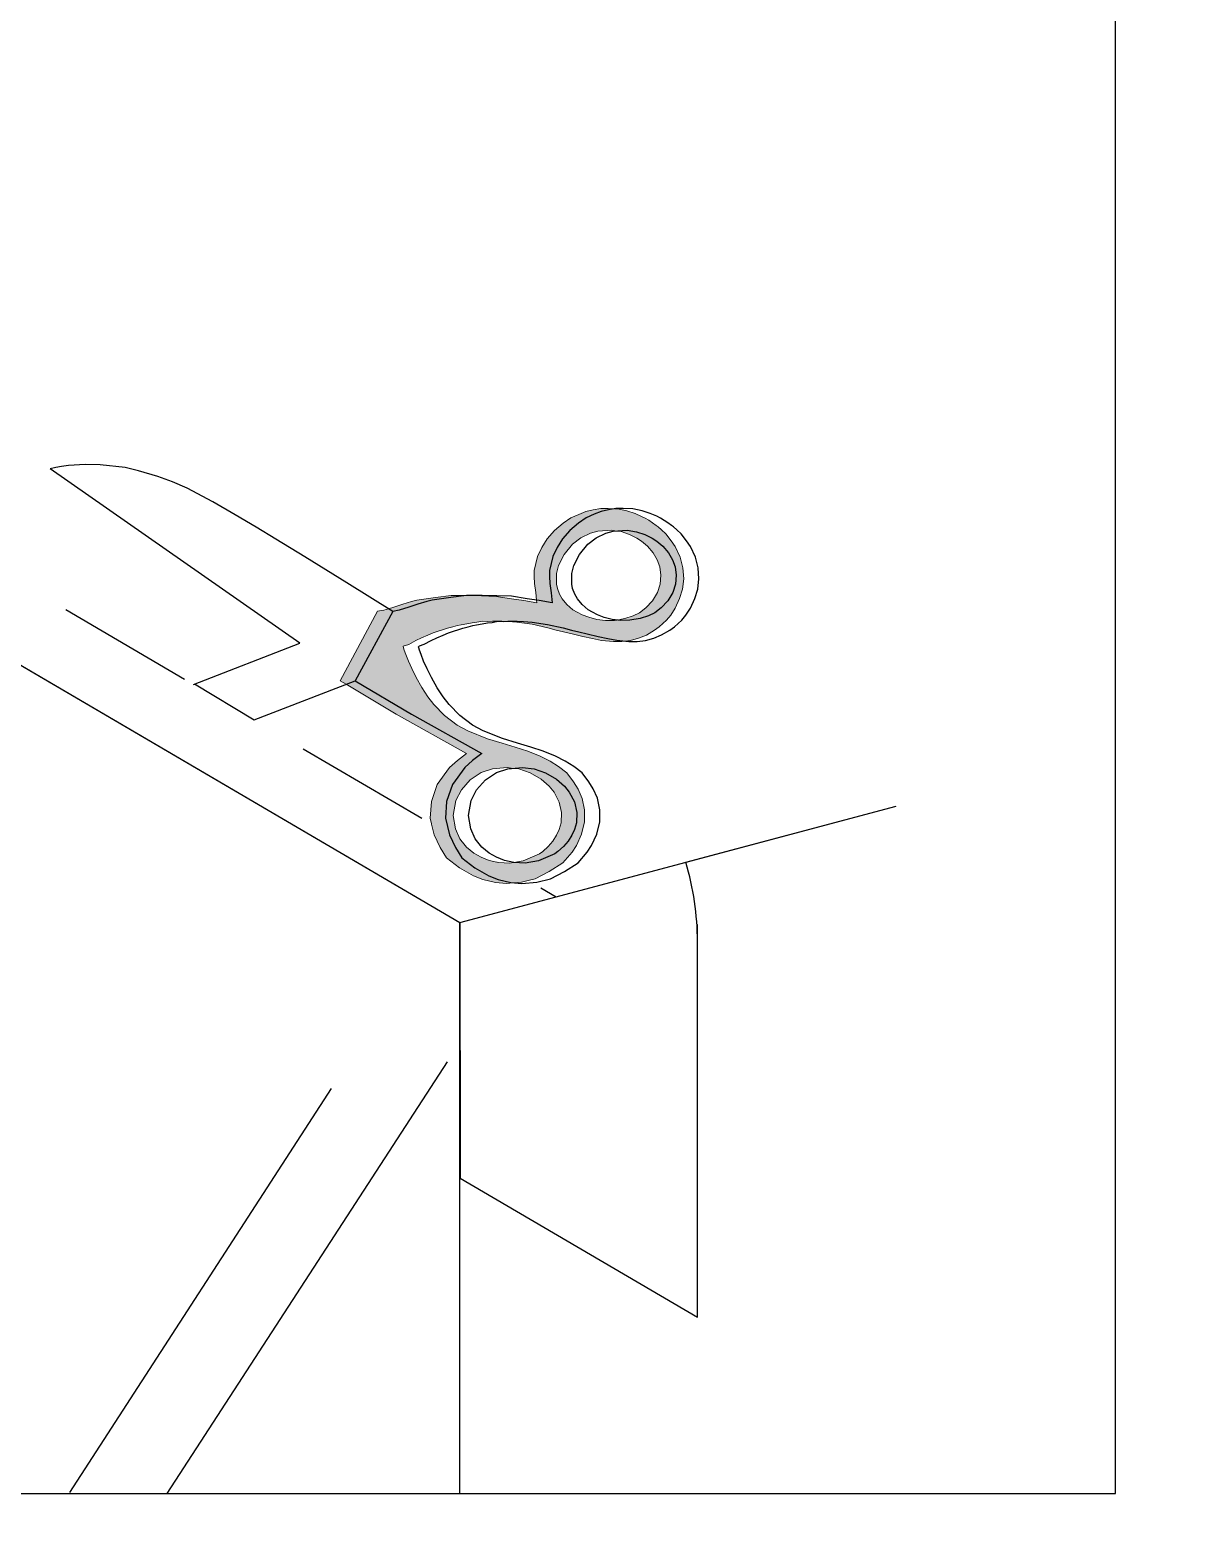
# Model space of a CAD drawing. Extents: x -1337 to 5791, y -3809 to 1769.
# Drawn here: x 3526.4 to 3602.8, y -2659.3 to -2561.6 of the extents above; entities that cross this region are included whole.
import ezdxf

# ---------------------------------------------------------------- set-up
doc = ezdxf.new("R2010")
doc.units = 0
doc.header["$MEASUREMENT"] = 0
doc.linetypes.add('AI-Linetype-68', pattern=[18, 9, -9])
doc.layers.add('G-ANNO-TTLB', color=7, linetype='Continuous', lineweight=0)
doc.layers.add('TYVEK', color=7, linetype='Continuous', lineweight=0)

msp = doc.modelspace()

# ---------------------------------------------------------------- hatches: boundary and pattern name
at = {"layer": 'G-ANNO-TTLB', "true_color": 0xff00ff, "transparency": 33554687}
h = msp.add_hatch(color=6, dxfattribs=at)
edge = h.paths.add_edge_path()
edge.add_spline(control_points=[(5472, -3692.604), (5472, -3692.604), (2542.482, -3692.604), (2542.482, -3692.604), (2542.482, -3692.604), (2542.482, -1235.604), (2542.482, -1235.604), (2542.482, -1235.604), (5472, -1235.604), (5472, -1235.604), (5472, -1235.604), (5472, -3692.604), (5472, -3692.604)], knot_values=[0, 0, 0, 0, 1, 1, 1, 2, 2, 2, 3, 3, 3, 4, 4, 4, 4], degree=3, periodic=0)
edge = h.paths.add_edge_path()
edge.add_spline(control_points=[(2551.482, -1244.604), (2551.482, -1244.604), (2551.482, -3683.604), (2551.482, -3683.604), (2551.482, -3683.604), (5463, -3683.604), (5463, -3683.604), (5463, -3683.604), (5463, -1244.604), (5463, -1244.604), (5463, -1244.604), (2551.482, -1244.604), (2551.482, -1244.604)], knot_values=[0, 0, 0, 0, 1, 1, 1, 2, 2, 2, 3, 3, 3, 4, 4, 4, 4], degree=3, periodic=0)
edge.add_line((2551.482, -1244.604), (2551.482, -1244.604))
at = {"layer": 'TYVEK', "true_color": 0x808080, "transparency": 33554687}
h = msp.add_hatch(color=8, dxfattribs=at)
edge = h.paths.add_edge_path()
edge.add_spline(control_points=[(3564.719, -2594.412), (3564.719, -2594.412), (3564.739, -2594.412), (3564.739, -2594.412), (3564.739, -2594.412), (3565.049, -2594.452), (3565.049, -2594.452), (3565.049, -2594.452), (3565.599, -2594.642), (3565.599, -2594.642), (3565.599, -2594.642), (3566.079, -2594.882), (3566.079, -2594.882), (3566.079, -2594.882), (3566.379, -2595.072), (3566.379, -2595.072), (3566.379, -2595.072), (3566.779, -2595.402), (3566.779, -2595.402), (3566.779, -2595.402), (3567.139, -2595.832), (3567.139, -2595.832), (3567.139, -2595.832), (3567.409, -2596.292), (3567.409, -2596.292), (3567.409, -2596.292), (3567.569, -2596.742), (3567.569, -2596.742), (3567.569, -2596.742), (3567.649, -2597.302), (3567.649, -2597.302), (3567.649, -2597.302), (3567.599, -2597.892), (3567.599, -2597.892), (3567.599, -2597.892), (3567.419, -2598.432), (3567.419, -2598.432), (3567.419, -2598.432), (3567.099, -2598.972), (3567.099, -2598.972), (3567.099, -2598.972), (3566.669, -2599.442), (3566.669, -2599.442), (3566.669, -2599.442), (3566.249, -2599.752), (3566.249, -2599.752), (3566.249, -2599.752), (3565.839, -2599.962), (3565.839, -2599.962), (3565.839, -2599.962), (3565.299, -2600.132), (3565.299, -2600.132), (3565.299, -2600.132), (3564.759, -2600.232), (3564.759, -2600.232), (3564.759, -2600.232), (3564.749, -2600.232), (3564.749, -2600.232), (3564.749, -2600.232), (3564.609, -2600.252), (3564.609, -2600.252), (3564.609, -2600.252), (3564.019, -2600.262), (3564.019, -2600.262), (3564.019, -2600.262), (3563.449, -2600.192), (3563.449, -2600.192), (3563.449, -2600.192), (3562.929, -2600.052), (3562.929, -2600.052), (3562.929, -2600.052), (3562.489, -2599.882), (3562.489, -2599.882), (3562.489, -2599.882), (3562.169, -2599.722), (3562.169, -2599.722), (3562.169, -2599.722), (3561.899, -2599.562), (3561.899, -2599.562), (3561.899, -2599.562), (3561.499, -2599.222), (3561.499, -2599.222), (3561.499, -2599.222), (3561.189, -2598.842), (3561.189, -2598.842), (3561.189, -2598.842), (3561.009, -2598.532), (3561.009, -2598.532), (3561.009, -2598.532), (3560.879, -2598.172), (3560.879, -2598.172), (3560.879, -2598.172), (3560.819, -2597.882), (3560.819, -2597.882), (3560.819, -2597.882), (3560.829, -2597.182), (3560.829, -2597.182), (3560.829, -2597.182), (3560.959, -2596.662), (3560.959, -2596.662), (3560.959, -2596.662), (3561.319, -2595.952), (3561.319, -2595.952), (3561.319, -2595.952), (3561.869, -2595.272), (3561.869, -2595.272), (3561.869, -2595.272), (3562.409, -2594.852), (3562.409, -2594.852), (3562.409, -2594.852), (3563.039, -2594.552), (3563.039, -2594.552), (3563.039, -2594.552), (3563.519, -2594.422), (3563.519, -2594.422), (3563.519, -2594.422), (3564.429, -2594.362), (3564.429, -2594.362), (3564.429, -2594.362), (3564.719, -2594.412), (3564.719, -2594.412)], knot_values=[0, 0, 0, 0, 1, 1, 1, 2, 2, 2, 3, 3, 3, 4, 4, 4, 5, 5, 5, 6, 6, 6, 7, 7, 7, 8, 8, 8, 9, 9, 9, 10, 10, 10, 11, 11, 11, 12, 12, 12, 13, 13, 13, 14, 14, 14, 15, 15, 15, 16, 16, 16, 17, 17, 17, 18, 18, 18, 19, 19, 19, 20, 20, 20, 21, 21, 21, 22, 22, 22, 23, 23, 23, 24, 24, 24, 25, 25, 25, 26, 26, 26, 27, 27, 27, 28, 28, 28, 29, 29, 29, 30, 30, 30, 31, 31, 31, 32, 32, 32, 33, 33, 33, 34, 34, 34, 35, 35, 35, 36, 36, 36, 37, 37, 37, 38, 38, 38, 39, 39, 39, 40, 40, 40, 40], degree=3, periodic=0)
edge = h.paths.add_edge_path()
edge.add_spline(control_points=[(3556.639, -2609.962), (3556.639, -2609.962), (3557.599, -2609.872), (3557.599, -2609.872), (3557.599, -2609.872), (3557.989, -2609.932), (3557.989, -2609.932), (3557.989, -2609.932), (3558.009, -2609.932), (3558.009, -2609.932), (3558.009, -2609.932), (3558.349, -2609.972), (3558.349, -2609.972), (3558.349, -2609.972), (3559.099, -2610.222), (3559.099, -2610.222), (3559.099, -2610.222), (3559.819, -2610.632), (3559.819, -2610.632), (3559.819, -2610.632), (3560.349, -2611.092), (3560.349, -2611.092), (3560.349, -2611.092), (3560.659, -2611.492), (3560.659, -2611.492), (3560.659, -2611.492), (3560.989, -2612.132), (3560.989, -2612.132), (3560.989, -2612.132), (3561.149, -2612.822), (3561.149, -2612.822), (3561.149, -2612.822), (3561.119, -2613.502), (3561.119, -2613.502), (3561.119, -2613.502), (3560.999, -2613.932), (3560.999, -2613.932), (3560.999, -2613.932), (3560.829, -2614.292), (3560.829, -2614.292), (3560.829, -2614.292), (3560.579, -2614.692), (3560.579, -2614.692), (3560.579, -2614.692), (3560.279, -2615.052), (3560.279, -2615.052), (3560.279, -2615.052), (3559.919, -2615.372), (3559.919, -2615.372), (3559.919, -2615.372), (3559.709, -2615.522), (3559.709, -2615.522), (3559.709, -2615.522), (3558.639, -2615.982), (3558.639, -2615.982), (3558.639, -2615.982), (3558.029, -2616.092), (3558.029, -2616.092), (3558.029, -2616.092), (3558.019, -2616.092), (3558.019, -2616.092), (3558.019, -2616.092), (3557.769, -2616.132), (3557.769, -2616.132), (3557.769, -2616.132), (3557.029, -2616.092), (3557.029, -2616.092), (3557.029, -2616.092), (3556.939, -2616.072), (3556.939, -2616.072), (3556.939, -2616.072), (3556.929, -2616.072), (3556.929, -2616.072), (3556.929, -2616.072), (3556.429, -2615.952), (3556.429, -2615.952), (3556.429, -2615.952), (3555.899, -2615.742), (3555.899, -2615.742), (3555.899, -2615.742), (3555.409, -2615.472), (3555.409, -2615.472), (3555.409, -2615.472), (3554.939, -2615.082), (3554.939, -2615.082), (3554.939, -2615.082), (3554.669, -2614.752), (3554.669, -2614.752), (3554.669, -2614.752), (3554.659, -2614.742), (3554.659, -2614.742), (3554.659, -2614.742), (3554.509, -2614.542), (3554.509, -2614.542), (3554.509, -2614.542), (3554.209, -2613.892), (3554.209, -2613.892), (3554.209, -2613.892), (3554.069, -2613.012), (3554.069, -2613.012), (3554.069, -2613.012), (3554.239, -2612.032), (3554.239, -2612.032), (3554.239, -2612.032), (3554.599, -2611.342), (3554.599, -2611.342), (3554.599, -2611.342), (3555.179, -2610.672), (3555.179, -2610.672), (3555.179, -2610.672), (3555.889, -2610.212), (3555.889, -2610.212), (3555.889, -2610.212), (3556.639, -2609.962), (3556.639, -2609.962)], knot_values=[0, 0, 0, 0, 1, 1, 1, 2, 2, 2, 3, 3, 3, 4, 4, 4, 5, 5, 5, 6, 6, 6, 7, 7, 7, 8, 8, 8, 9, 9, 9, 10, 10, 10, 11, 11, 11, 12, 12, 12, 13, 13, 13, 14, 14, 14, 15, 15, 15, 16, 16, 16, 17, 17, 17, 18, 18, 18, 19, 19, 19, 20, 20, 20, 21, 21, 21, 22, 22, 22, 23, 23, 23, 24, 24, 24, 25, 25, 25, 26, 26, 26, 27, 27, 27, 28, 28, 28, 29, 29, 29, 30, 30, 30, 31, 31, 31, 32, 32, 32, 33, 33, 33, 34, 34, 34, 35, 35, 35, 36, 36, 36, 37, 37, 37, 38, 38, 38, 38], degree=3, periodic=0)
edge = h.paths.add_edge_path()
edge.add_spline(control_points=[(3569.089, -2596.822), (3569.089, -2596.822), (3568.909, -2596.112), (3568.909, -2596.112), (3568.909, -2596.112), (3568.589, -2595.432), (3568.589, -2595.432), (3568.589, -2595.432), (3568.329, -2595.052), (3568.329, -2595.052), (3568.329, -2595.052), (3567.969, -2594.592), (3567.969, -2594.592), (3567.969, -2594.592), (3567.689, -2594.342), (3567.689, -2594.342), (3567.689, -2594.342), (3567.459, -2594.132), (3567.459, -2594.132), (3567.459, -2594.132), (3567.339, -2594.052), (3567.339, -2594.052), (3567.339, -2594.052), (3567.089, -2593.872), (3567.089, -2593.872), (3567.089, -2593.872), (3566.849, -2593.712), (3566.849, -2593.712), (3566.849, -2593.712), (3566.619, -2593.572), (3566.619, -2593.572), (3566.619, -2593.572), (3566.369, -2593.452), (3566.369, -2593.452), (3566.369, -2593.452), (3565.959, -2593.272), (3565.959, -2593.272), (3565.959, -2593.272), (3565.419, -2593.092), (3565.419, -2593.092), (3565.419, -2593.092), (3564.809, -2592.962), (3564.809, -2592.962), (3564.809, -2592.962), (3564.609, -2592.952), (3564.609, -2592.952), (3564.609, -2592.952), (3564.189, -2592.932), (3564.189, -2592.932), (3564.189, -2592.932), (3563.709, -2592.932), (3563.709, -2592.932), (3563.709, -2592.932), (3563.229, -2593.032), (3563.229, -2593.032), (3563.229, -2593.032), (3562.739, -2593.132), (3562.739, -2593.132), (3562.739, -2593.132), (3562.279, -2593.322), (3562.279, -2593.322), (3562.279, -2593.322), (3561.749, -2593.552), (3561.749, -2593.552), (3561.749, -2593.552), (3561.249, -2593.892), (3561.249, -2593.892), (3561.249, -2593.892), (3560.689, -2594.382), (3560.689, -2594.382), (3560.689, -2594.382), (3560.219, -2594.922), (3560.219, -2594.922), (3560.219, -2594.922), (3559.859, -2595.482), (3559.859, -2595.482), (3559.859, -2595.482), (3559.579, -2596.082), (3559.579, -2596.082), (3559.579, -2596.082), (3559.369, -2596.982), (3559.369, -2596.982), (3559.369, -2596.982), (3559.359, -2597.382), (3559.359, -2597.382), (3559.359, -2597.382), (3559.379, -2597.852), (3559.379, -2597.852), (3559.379, -2597.852), (3559.469, -2598.442), (3559.469, -2598.442), (3559.469, -2598.442), (3559.519, -2598.932), (3559.519, -2598.932), (3559.519, -2598.932), (3559.539, -2599.102), (3559.539, -2599.102), (3559.539, -2599.102), (3558.689, -2598.962), (3558.689, -2598.962), (3558.689, -2598.962), (3557.889, -2598.842), (3557.889, -2598.842), (3557.889, -2598.842), (3556.879, -2598.682), (3556.879, -2598.682), (3556.879, -2598.682), (3555.919, -2598.642), (3555.919, -2598.642), (3555.919, -2598.642), (3554.959, -2598.632), (3554.959, -2598.632), (3554.959, -2598.632), (3554.859, -2598.632), (3554.859, -2598.632), (3554.859, -2598.632), (3553.929, -2598.622), (3553.929, -2598.622), (3553.929, -2598.622), (3552.909, -2598.762), (3552.909, -2598.762), (3552.909, -2598.762), (3552.289, -2598.852), (3552.289, -2598.852), (3552.289, -2598.852), (3551.699, -2598.932), (3551.699, -2598.932), (3551.699, -2598.932), (3551.339, -2599.012), (3551.339, -2599.012), (3551.339, -2599.012), (3550.769, -2599.192), (3550.769, -2599.192), (3550.769, -2599.192), (3550.179, -2599.382), (3550.179, -2599.382), (3550.179, -2599.382), (3549.839, -2599.492), (3549.839, -2599.492), (3549.839, -2599.492), (3549.539, -2599.582), (3549.539, -2599.582), (3549.539, -2599.582), (3549.119, -2599.662), (3549.119, -2599.662), (3549.119, -2599.662), (3546.669, -2604.202), (3546.669, -2604.202), (3546.669, -2604.202), (3547.059, -2604.432), (3547.059, -2604.432), (3547.059, -2604.432), (3547.069, -2604.432), (3547.069, -2604.432), (3547.069, -2604.432), (3550.329, -2606.392), (3550.329, -2606.392), (3550.329, -2606.392), (3554.939, -2608.962), (3554.939, -2608.962), (3554.939, -2608.962), (3554.339, -2609.412), (3554.339, -2609.412), (3554.339, -2609.412), (3553.819, -2609.872), (3553.819, -2609.872), (3553.819, -2609.872), (3553.009, -2610.992), (3553.009, -2610.992), (3553.009, -2610.992), (3552.639, -2612.102), (3552.639, -2612.102), (3552.639, -2612.102), (3552.569, -2613.192), (3552.569, -2613.192), (3552.569, -2613.192), (3552.659, -2613.562), (3552.659, -2613.562), (3552.659, -2613.562), (3552.659, -2613.572), (3552.659, -2613.572), (3552.659, -2613.572), (3552.819, -2614.282), (3552.819, -2614.282), (3552.819, -2614.282), (3553.209, -2615.102), (3553.209, -2615.102), (3553.209, -2615.102), (3553.629, -2615.772), (3553.629, -2615.772), (3553.629, -2615.772), (3554.489, -2616.432), (3554.489, -2616.432), (3554.489, -2616.432), (3555.399, -2616.952), (3555.399, -2616.952), (3555.399, -2616.952), (3555.999, -2617.202), (3555.999, -2617.202), (3555.999, -2617.202), (3556.839, -2617.402), (3556.839, -2617.402), (3556.839, -2617.402), (3557.559, -2617.452), (3557.559, -2617.452), (3557.559, -2617.452), (3558.019, -2617.412), (3558.019, -2617.412), (3558.019, -2617.412), (3558.049, -2617.412), (3558.049, -2617.412), (3558.049, -2617.412), (3558.529, -2617.382), (3558.529, -2617.382), (3558.529, -2617.382), (3558.979, -2617.272), (3558.979, -2617.272), (3558.979, -2617.272), (3559.429, -2617.162), (3559.429, -2617.162), (3559.429, -2617.162), (3560.349, -2616.682), (3560.349, -2616.682), (3560.349, -2616.682), (3561.229, -2616.102), (3561.229, -2616.102), (3561.229, -2616.102), (3561.839, -2615.402), (3561.839, -2615.402), (3561.839, -2615.402), (3562.119, -2614.982), (3562.119, -2614.982), (3562.119, -2614.982), (3562.459, -2614.242), (3562.459, -2614.242), (3562.459, -2614.242), (3562.649, -2613.422), (3562.649, -2613.422), (3562.649, -2613.422), (3562.659, -2612.652), (3562.659, -2612.652), (3562.659, -2612.652), (3562.499, -2611.892), (3562.499, -2611.892), (3562.499, -2611.892), (3562.229, -2611.282), (3562.229, -2611.282), (3562.229, -2611.282), (3561.939, -2610.822), (3561.939, -2610.822), (3561.939, -2610.822), (3561.499, -2610.232), (3561.499, -2610.232), (3561.499, -2610.232), (3560.949, -2609.802), (3560.949, -2609.802), (3560.949, -2609.802), (3560.399, -2609.452), (3560.399, -2609.452), (3560.399, -2609.452), (3559.759, -2609.132), (3559.759, -2609.132), (3559.759, -2609.132), (3558.949, -2608.802), (3558.949, -2608.802), (3558.949, -2608.802), (3558.129, -2608.542), (3558.129, -2608.542), (3558.129, -2608.542), (3557.269, -2608.282), (3557.269, -2608.282), (3557.269, -2608.282), (3556.299, -2607.992), (3556.299, -2607.992), (3556.299, -2607.992), (3555.019, -2607.482), (3555.019, -2607.482), (3555.019, -2607.482), (3554.319, -2607.102), (3554.319, -2607.102), (3554.319, -2607.102), (3553.499, -2606.482), (3553.499, -2606.482), (3553.499, -2606.482), (3552.799, -2605.762), (3552.799, -2605.762), (3552.799, -2605.762), (3552.409, -2605.262), (3552.409, -2605.262), (3552.409, -2605.262), (3552.019, -2604.652), (3552.019, -2604.652), (3552.019, -2604.652), (3551.639, -2603.992), (3551.639, -2603.992), (3551.639, -2603.992), (3551.359, -2603.412), (3551.359, -2603.412), (3551.359, -2603.412), (3551.139, -2602.912), (3551.139, -2602.912), (3551.139, -2602.912), (3550.969, -2602.482), (3550.969, -2602.482), (3550.969, -2602.482), (3550.869, -2602.212), (3550.869, -2602.212), (3550.869, -2602.212), (3550.819, -2602.052), (3550.819, -2602.052), (3550.819, -2602.052), (3550.799, -2601.942), (3550.799, -2601.942), (3550.799, -2601.942), (3551.169, -2601.822), (3551.169, -2601.822), (3551.169, -2601.822), (3551.629, -2601.572), (3551.629, -2601.572), (3551.629, -2601.572), (3551.989, -2601.402), (3551.989, -2601.402), (3551.989, -2601.402), (3552.409, -2601.212), (3552.409, -2601.212), (3552.409, -2601.212), (3552.749, -2601.072), (3552.749, -2601.072), (3552.749, -2601.072), (3553.089, -2600.952), (3553.089, -2600.952), (3553.089, -2600.952), (3553.429, -2600.842), (3553.429, -2600.842), (3553.429, -2600.842), (3553.689, -2600.762), (3553.689, -2600.762), (3553.689, -2600.762), (3554.049, -2600.672), (3554.049, -2600.672), (3554.049, -2600.672), (3554.359, -2600.592), (3554.359, -2600.592), (3554.359, -2600.592), (3554.589, -2600.542), (3554.589, -2600.542), (3554.589, -2600.542), (3554.959, -2600.472), (3554.959, -2600.472), (3554.959, -2600.472), (3555.309, -2600.422), (3555.309, -2600.422), (3555.309, -2600.422), (3555.609, -2600.382), (3555.609, -2600.382), (3555.609, -2600.382), (3555.989, -2600.312), (3555.989, -2600.312), (3555.989, -2600.312), (3556.329, -2600.332), (3556.329, -2600.332), (3556.329, -2600.332), (3556.629, -2600.312), (3556.629, -2600.312), (3556.629, -2600.312), (3557.249, -2600.312), (3557.249, -2600.312), (3557.249, -2600.312), (3557.469, -2600.322), (3557.469, -2600.322), (3557.469, -2600.322), (3557.479, -2600.322), (3557.479, -2600.322), (3557.479, -2600.322), (3557.669, -2600.332), (3557.669, -2600.332), (3557.669, -2600.332), (3558.219, -2600.372), (3558.219, -2600.372), (3558.219, -2600.372), (3559.229, -2600.512), (3559.229, -2600.512), (3559.229, -2600.512), (3560.259, -2600.752), (3560.259, -2600.752), (3560.259, -2600.752), (3560.809, -2600.892), (3560.809, -2600.892), (3560.809, -2600.892), (3561.289, -2601.012), (3561.289, -2601.012), (3561.289, -2601.012), (3561.839, -2601.142), (3561.839, -2601.142), (3561.839, -2601.142), (3562.549, -2601.302), (3562.549, -2601.302), (3562.549, -2601.302), (3563.179, -2601.442), (3563.179, -2601.442), (3563.179, -2601.442), (3563.769, -2601.562), (3563.769, -2601.562), (3563.769, -2601.562), (3564.549, -2601.642), (3564.549, -2601.642), (3564.549, -2601.642), (3565.089, -2601.642), (3565.089, -2601.642), (3565.089, -2601.642), (3565.269, -2601.612), (3565.269, -2601.612), (3565.269, -2601.612), (3565.279, -2601.612), (3565.279, -2601.612), (3565.279, -2601.612), (3565.649, -2601.562), (3565.649, -2601.562), (3565.649, -2601.562), (3566.179, -2601.422), (3566.179, -2601.422), (3566.179, -2601.422), (3566.699, -2601.212), (3566.699, -2601.212), (3566.699, -2601.212), (3567.239, -2600.892), (3567.239, -2600.892), (3567.239, -2600.892), (3567.529, -2600.682), (3567.529, -2600.682), (3567.529, -2600.682), (3568.019, -2600.232), (3568.019, -2600.232), (3568.019, -2600.232), (3568.289, -2599.912), (3568.289, -2599.912), (3568.289, -2599.912), (3568.589, -2599.462), (3568.589, -2599.462), (3568.589, -2599.462), (3568.869, -2598.822), (3568.869, -2598.822), (3568.869, -2598.822), (3569.049, -2598.212), (3569.049, -2598.212), (3569.049, -2598.212), (3569.139, -2597.542), (3569.139, -2597.542), (3569.139, -2597.542), (3569.089, -2596.822), (3569.089, -2596.822)], knot_values=[0, 0, 0, 0, 1, 1, 1, 2, 2, 2, 3, 3, 3, 4, 4, 4, 5, 5, 5, 6, 6, 6, 7, 7, 7, 8, 8, 8, 9, 9, 9, 10, 10, 10, 11, 11, 11, 12, 12, 12, 13, 13, 13, 14, 14, 14, 15, 15, 15, 16, 16, 16, 17, 17, 17, 18, 18, 18, 19, 19, 19, 20, 20, 20, 21, 21, 21, 22, 22, 22, 23, 23, 23, 24, 24, 24, 25, 25, 25, 26, 26, 26, 27, 27, 27, 28, 28, 28, 29, 29, 29, 30, 30, 30, 31, 31, 31, 32, 32, 32, 33, 33, 33, 34, 34, 34, 35, 35, 35, 36, 36, 36, 37, 37, 37, 38, 38, 38, 39, 39, 39, 40, 40, 40, 41, 41, 41, 42, 42, 42, 43, 43, 43, 44, 44, 44, 45, 45, 45, 46, 46, 46, 47, 47, 47, 48, 48, 48, 49, 49, 49, 50, 50, 50, 51, 51, 51, 52, 52, 52, 53, 53, 53, 54, 54, 54, 55, 55, 55, 56, 56, 56, 57, 57, 57, 58, 58, 58, 59, 59, 59, 60, 60, 60, 61, 61, 61, 62, 62, 62, 63, 63, 63, 64, 64, 64, 65, 65, 65, 66, 66, 66, 67, 67, 67, 68, 68, 68, 69, 69, 69, 70, 70, 70, 71, 71, 71, 72, 72, 72, 73, 73, 73, 74, 74, 74, 75, 75, 75, 76, 76, 76, 77, 77, 77, 78, 78, 78, 79, 79, 79, 80, 80, 80, 81, 81, 81, 82, 82, 82, 83, 83, 83, 84, 84, 84, 85, 85, 85, 86, 86, 86, 87, 87, 87, 88, 88, 88, 89, 89, 89, 90, 90, 90, 91, 91, 91, 92, 92, 92, 93, 93, 93, 94, 94, 94, 95, 95, 95, 96, 96, 96, 97, 97, 97, 98, 98, 98, 99, 99, 99, 100, 100, 100, 101, 101, 101, 102, 102, 102, 103, 103, 103, 104, 104, 104, 105, 105, 105, 106, 106, 106, 107, 107, 107, 108, 108, 108, 109, 109, 109, 110, 110, 110, 111, 111, 111, 112, 112, 112, 113, 113, 113, 114, 114, 114, 115, 115, 115, 116, 116, 116, 117, 117, 117, 118, 118, 118, 119, 119, 119, 120, 120, 120, 121, 121, 121, 122, 122, 122, 123, 123, 123, 124, 124, 124, 125, 125, 125, 126, 126, 126, 127, 127, 127, 128, 128, 128, 129, 129, 129, 130, 130, 130, 131, 131, 131, 132, 132, 132, 133, 133, 133, 134, 134, 134, 135, 135, 135, 136, 136, 136, 137, 137, 137, 138, 138, 138, 139, 139, 139, 140, 140, 140, 141, 141, 141, 142, 142, 142, 143, 143, 143, 144, 144, 144, 145, 145, 145, 146, 146, 146, 147, 147, 147, 148, 148, 148, 149, 149, 149, 150, 150, 150, 150], degree=3, periodic=0)

# ---------------------------------------------------------------- linework, layer by layer
at = {"layer": 'G-ANNO-TTLB'}
for points in [[(5472, -3692.604), (5472, -3692.604), (2542.482, -3692.604), (2542.482, -3692.604), (2542.482, -3692.604), (2542.482, -1235.604), (2542.482, -1235.604), (2542.482, -1235.604), (5472, -1235.604), (5472, -1235.604), (5472, -1235.604), (5472, -3692.604), (5472, -3692.604)], [(2551.482, -1244.604), (2551.482, -1244.604), (2551.482, -3683.604), (2551.482, -3683.604), (2551.482, -3683.604), (5463, -3683.604), (5463, -3683.604), (5463, -3683.604), (5463, -1244.604), (5463, -1244.604), (5463, -1244.604), (2551.482, -1244.604), (2551.482, -1244.604)]]:
    msp.add_open_spline(points, degree=3, knots=[0, 0, 0, 0, 1, 1, 1, 2, 2, 2, 3, 3, 3, 4, 4, 4, 4], dxfattribs=at)
at = {"layer": 'TYVEK', "color": 18, "linetype": 'AI-Linetype-68', "lineweight": 25, "true_color": 0x000000}
msp.add_line((3466.613, -2563.14), (3560.794, -2618.335), dxfattribs=at)
at = {"layer": 'TYVEK', "color": 18, "lineweight": 25, "true_color": 0x000000}
for p, q in [((3471.821, -2571.565), (3554.492, -2620.014)), ((3471.821, -2571.565), (3554.492, -2620.014)), ((3554.492, -2620.014), (3583.035, -2612.41)), ((3569.275, -2616.076), (3583.035, -2612.41)), ((3554.489, -2620.012), (3554.479, -2657.342))]:
    msp.add_line(p, q, dxfattribs=at)
at = {"layer": 'TYVEK', "color": 1, "lineweight": 25, "true_color": 0xff0000}
for p, q in [((3550.118, -2599.664), (3547.666, -2604.2)), ((3570.038, -2645.822), (3570.038, -2620.149))]:
    msp.add_line(p, q, dxfattribs=at)
at = {"layer": 'TYVEK', "color": 252, "lineweight": 25, "true_color": 0x848484}
for p, q in [((3553.679, -2629.112), (3535.349, -2657.342)), ((3546.093, -2630.87), (3528.991, -2657.285))]:
    msp.add_line(p, q, dxfattribs=at)
at = {"layer": 'TYVEK', "color": 4, "lineweight": 25, "true_color": 0x00ffff}
msp.add_line((3554.525, -2636.731), (3570.038, -2645.822), dxfattribs=at)
at = {"layer": 'TYVEK', "color": 18, "lineweight": 25, "true_color": 0x000000}
msp.add_lwpolyline([(3471.379, -2657.342), (3471.869, -2657.342), (3473.169, -2657.342), (3496.919, -2657.342), (3497.079, -2657.342), (3497.259, -2657.342), (3504.979, -2657.342), (3505.309, -2657.342), (3505.319, -2657.342), (3505.429, -2657.342), (3505.439, -2657.342), (3514.129, -2657.342), (3514.529, -2657.342), (3515.819, -2657.342), (3521.029, -2657.342), (3535.349, -2657.342), (3554.479, -2657.342), (3597.369, -2657.342), (3597.369, -2504.186), (3396.119, -2504.186), (3395.829, -2657.342), (3471.379, -2657.342)], dxfattribs=at)
at = {"layer": 'TYVEK', "color": 4, "lineweight": 25, "true_color": 0x00ffff}
msp.add_lwpolyline([(3471.829, -2588.267), (3471.821, -2571.565), (3554.492, -2620.014), (3554.525, -2636.731)], dxfattribs=at)
at = {"layer": 'TYVEK', "color": 1, "lineweight": 25, "true_color": 0xff0000}
for points in [[(3555.94, -2608.964), (3555.335, -2609.409), (3554.817, -2609.874), (3554.013, -2610.99), (3553.639, -2612.101), (3553.572, -2613.195), (3553.815, -2614.286), (3554.208, -2615.097), (3554.625, -2615.775), (3555.49, -2616.435), (3556.4, -2616.949), (3556.999, -2617.205), (3557.843, -2617.401), (3558.561, -2617.456), (3559.533, -2617.384), (3560.429, -2617.165), (3561.352, -2616.684), (3562.234, -2616.106), (3562.837, -2615.405), (3563.119, -2614.982), (3563.456, -2614.238), (3563.652, -2613.426), (3563.66, -2612.653), (3563.495, -2611.889), (3563.227, -2611.28), (3562.942, -2610.822), (3562.495, -2610.229), (3561.95, -2609.804), (3561.396, -2609.456), (3560.761, -2609.134), (3559.953, -2608.801), (3559.133, -2608.543), (3558.273, -2608.283), (3557.3, -2607.988), (3556.017, -2607.479), (3555.322, -2607.098), (3554.504, -2606.478), (3553.799, -2605.76), (3553.413, -2605.258), (3553.018, -2604.655), (3552.638, -2603.989), (3552.355, -2603.417), (3552.135, -2602.912), (3551.971, -2602.486), (3551.873, -2602.208), (3551.823, -2602.054), (3551.806, -2601.984), (3551.867, -2601.92), (3552.173, -2601.818), (3552.634, -2601.571), (3552.987, -2601.399), (3553.409, -2601.213), (3553.75, -2601.077), (3554.089, -2600.954), (3554.429, -2600.842), (3554.691, -2600.763), (3555.05, -2600.667), (3555.359, -2600.594), (3555.586, -2600.545), (3555.959, -2600.476), (3556.312, -2600.422), (3556.611, -2600.386), (3556.989, -2600.31), (3557.328, -2600.327), (3557.632, -2600.315), (3557.878, -2600.31), (3558.131, -2600.311), (3558.246, -2600.313), (3558.672, -2600.329), (3559.222, -2600.372), (3560.23, -2600.514), (3561.26, -2600.747), (3561.809, -2600.889), (3562.289, -2601.014), (3562.837, -2601.139), (3563.553, -2601.302), (3564.177, -2601.444), (3564.767, -2601.558), (3565.547, -2601.638), (3566.089, -2601.638), (3566.649, -2601.56), (3567.184, -2601.417), (3567.695, -2601.209), (3568.236, -2600.895), (3568.526, -2600.683), (3569.024, -2600.233), (3569.288, -2599.909), (3569.586, -2599.457), (3569.871, -2598.826), (3570.053, -2598.208), (3570.136, -2597.538), (3570.091, -2596.824), (3569.911, -2596.111), (3569.587, -2595.432), (3569.326, -2595.048), (3568.97, -2594.596), (3568.687, -2594.339), (3568.464, -2594.136), (3568.344, -2594.049), (3568.091, -2593.87), (3567.85, -2593.717), (3567.623, -2593.573), (3567.372, -2593.448), (3566.955, -2593.272), (3566.424, -2593.087), (3565.805, -2592.959), (3565.188, -2592.931), (3564.71, -2592.932), (3564.225, -2593.031), (3563.74, -2593.13), (3563.281, -2593.318), (3562.753, -2593.552), (3562.249, -2593.888), (3561.69, -2594.38), (3561.222, -2594.924), (3560.856, -2595.483), (3560.575, -2596.084), (3560.37, -2596.983), (3560.358, -2597.385), (3560.382, -2597.847), (3560.472, -2598.444), (3560.538, -2599.098), (3559.689, -2598.965), (3558.893, -2598.841), (3557.875, -2598.681), (3556.922, -2598.645), (3555.963, -2598.627), (3554.932, -2598.624), (3553.912, -2598.764), (3553.292, -2598.85), (3552.697, -2598.932), (3552.339, -2599.011), (3551.765, -2599.193), (3551.176, -2599.38), (3550.542, -2599.581), (3550.118, -2599.664), (3547.102, -2597.796), (3544.377, -2596.102), (3542.471, -2594.941), (3541.181, -2594.167), (3539.809, -2593.354), (3538.344, -2592.497), (3536.666, -2591.608), (3535.719, -2591.199), (3534.761, -2590.846), (3533.501, -2590.471), (3532.61, -2590.262), (3530.976, -2590.072), (3529.998, -2590.061), (3528.919, -2590.137), (3528.455, -2590.199), (3528.082, -2590.261), (3527.709, -2590.335)], [(3537.08, -2604.438), (3544.032, -2601.751), (3527.709, -2590.335)], [(3561.824, -2597.883), (3561.83, -2597.183), (3561.96, -2596.662), (3562.317, -2595.95), (3562.869, -2595.269), (3563.413, -2594.851), (3564.039, -2594.552), (3564.516, -2594.42), (3565.435, -2594.36), (3566.052, -2594.456), (3566.598, -2594.641), (3567.082, -2594.886), (3567.378, -2595.069), (3567.776, -2595.4), (3568.141, -2595.834), (3568.406, -2596.295), (3568.569, -2596.744), (3568.648, -2597.299), (3568.596, -2597.893), (3568.419, -2598.434), (3568.097, -2598.975), (3567.671, -2599.438), (3567.247, -2599.752), (3566.842, -2599.96), (3566.298, -2600.132), (3565.61, -2600.248), (3565.02, -2600.261), (3564.45, -2600.192), (3563.93, -2600.056), (3563.494, -2599.883), (3563.17, -2599.72), (3562.899, -2599.561), (3562.495, -2599.225), (3562.189, -2598.845), (3562.012, -2598.532), (3561.877, -2598.171), (3561.824, -2597.883)], [(3537.148, -2604.412), (3541.045, -2606.762), (3547.666, -2604.2), (3551.333, -2606.389), (3555.94, -2608.964)]]:
    msp.add_lwpolyline(points, dxfattribs=at)
msp.add_lwpolyline([(3560.706, -2615.524), (3559.642, -2615.984), (3558.774, -2616.129), (3558.029, -2616.093), (3557.431, -2615.955), (3556.903, -2615.742), (3556.413, -2615.468), (3555.941, -2615.082), (3555.511, -2614.539), (3555.211, -2613.892), (3555.067, -2613.016), (3555.241, -2612.033), (3555.597, -2611.34), (3556.18, -2610.674), (3556.89, -2610.212), (3557.636, -2609.963), (3558.604, -2609.869), (3559.355, -2609.968), (3560.098, -2610.226), (3560.821, -2610.634), (3561.345, -2611.093), (3561.659, -2611.493), (3561.988, -2612.127), (3562.149, -2612.82), (3562.118, -2613.502), (3561.999, -2613.933), (3561.834, -2614.292), (3561.582, -2614.692), (3561.283, -2615.047), (3560.919, -2615.373)], close=True, dxfattribs=at)
at = {"layer": 'TYVEK'}
for points, knots in [([(3569.089, -2596.822), (3569.089, -2596.822), (3568.909, -2596.112), (3568.909, -2596.112), (3568.909, -2596.112), (3568.589, -2595.432), (3568.589, -2595.432), (3568.589, -2595.432), (3568.329, -2595.052), (3568.329, -2595.052), (3568.329, -2595.052), (3567.969, -2594.592), (3567.969, -2594.592), (3567.969, -2594.592), (3567.689, -2594.342), (3567.689, -2594.342), (3567.689, -2594.342), (3567.459, -2594.132), (3567.459, -2594.132), (3567.459, -2594.132), (3567.339, -2594.052), (3567.339, -2594.052), (3567.339, -2594.052), (3567.089, -2593.872), (3567.089, -2593.872), (3567.089, -2593.872), (3566.849, -2593.712), (3566.849, -2593.712), (3566.849, -2593.712), (3566.619, -2593.572), (3566.619, -2593.572), (3566.619, -2593.572), (3566.369, -2593.452), (3566.369, -2593.452), (3566.369, -2593.452), (3565.959, -2593.272), (3565.959, -2593.272), (3565.959, -2593.272), (3565.419, -2593.092), (3565.419, -2593.092), (3565.419, -2593.092), (3564.809, -2592.962), (3564.809, -2592.962), (3564.809, -2592.962), (3564.609, -2592.952), (3564.609, -2592.952), (3564.609, -2592.952), (3564.189, -2592.932), (3564.189, -2592.932), (3564.189, -2592.932), (3563.709, -2592.932), (3563.709, -2592.932), (3563.709, -2592.932), (3563.229, -2593.032), (3563.229, -2593.032), (3563.229, -2593.032), (3562.739, -2593.132), (3562.739, -2593.132), (3562.739, -2593.132), (3562.279, -2593.322), (3562.279, -2593.322), (3562.279, -2593.322), (3561.749, -2593.552), (3561.749, -2593.552), (3561.749, -2593.552), (3561.249, -2593.892), (3561.249, -2593.892), (3561.249, -2593.892), (3560.689, -2594.382), (3560.689, -2594.382), (3560.689, -2594.382), (3560.219, -2594.922), (3560.219, -2594.922), (3560.219, -2594.922), (3559.859, -2595.482), (3559.859, -2595.482), (3559.859, -2595.482), (3559.579, -2596.082), (3559.579, -2596.082), (3559.579, -2596.082), (3559.369, -2596.982), (3559.369, -2596.982), (3559.369, -2596.982), (3559.359, -2597.382), (3559.359, -2597.382), (3559.359, -2597.382), (3559.379, -2597.852), (3559.379, -2597.852), (3559.379, -2597.852), (3559.469, -2598.442), (3559.469, -2598.442), (3559.469, -2598.442), (3559.519, -2598.932), (3559.519, -2598.932), (3559.519, -2598.932), (3559.539, -2599.102), (3559.539, -2599.102), (3559.539, -2599.102), (3558.689, -2598.962), (3558.689, -2598.962), (3558.689, -2598.962), (3557.889, -2598.842), (3557.889, -2598.842), (3557.889, -2598.842), (3556.879, -2598.682), (3556.879, -2598.682), (3556.879, -2598.682), (3555.919, -2598.642), (3555.919, -2598.642), (3555.919, -2598.642), (3554.959, -2598.632), (3554.959, -2598.632), (3554.959, -2598.632), (3554.859, -2598.632), (3554.859, -2598.632), (3554.859, -2598.632), (3553.929, -2598.622), (3553.929, -2598.622), (3553.929, -2598.622), (3552.909, -2598.762), (3552.909, -2598.762), (3552.909, -2598.762), (3552.289, -2598.852), (3552.289, -2598.852), (3552.289, -2598.852), (3551.699, -2598.932), (3551.699, -2598.932), (3551.699, -2598.932), (3551.339, -2599.012), (3551.339, -2599.012), (3551.339, -2599.012), (3550.769, -2599.192), (3550.769, -2599.192), (3550.769, -2599.192), (3550.179, -2599.382), (3550.179, -2599.382), (3550.179, -2599.382), (3549.839, -2599.492), (3549.839, -2599.492), (3549.839, -2599.492), (3549.539, -2599.582), (3549.539, -2599.582), (3549.539, -2599.582), (3549.119, -2599.662), (3549.119, -2599.662), (3549.119, -2599.662), (3546.669, -2604.202), (3546.669, -2604.202), (3546.669, -2604.202), (3547.059, -2604.432), (3547.059, -2604.432), (3547.059, -2604.432), (3547.069, -2604.432), (3547.069, -2604.432), (3547.069, -2604.432), (3550.329, -2606.392), (3550.329, -2606.392), (3550.329, -2606.392), (3554.939, -2608.962), (3554.939, -2608.962), (3554.939, -2608.962), (3554.339, -2609.412), (3554.339, -2609.412), (3554.339, -2609.412), (3553.819, -2609.872), (3553.819, -2609.872), (3553.819, -2609.872), (3553.009, -2610.992), (3553.009, -2610.992), (3553.009, -2610.992), (3552.639, -2612.102), (3552.639, -2612.102), (3552.639, -2612.102), (3552.569, -2613.192), (3552.569, -2613.192), (3552.569, -2613.192), (3552.659, -2613.562), (3552.659, -2613.562), (3552.659, -2613.562), (3552.659, -2613.572), (3552.659, -2613.572), (3552.659, -2613.572), (3552.819, -2614.282), (3552.819, -2614.282), (3552.819, -2614.282), (3553.209, -2615.102), (3553.209, -2615.102), (3553.209, -2615.102), (3553.629, -2615.772), (3553.629, -2615.772), (3553.629, -2615.772), (3554.489, -2616.432), (3554.489, -2616.432), (3554.489, -2616.432), (3555.399, -2616.952), (3555.399, -2616.952), (3555.399, -2616.952), (3555.999, -2617.202), (3555.999, -2617.202), (3555.999, -2617.202), (3556.839, -2617.402), (3556.839, -2617.402), (3556.839, -2617.402), (3557.559, -2617.452), (3557.559, -2617.452), (3557.559, -2617.452), (3558.019, -2617.412), (3558.019, -2617.412), (3558.019, -2617.412), (3558.049, -2617.412), (3558.049, -2617.412), (3558.049, -2617.412), (3558.529, -2617.382), (3558.529, -2617.382), (3558.529, -2617.382), (3558.979, -2617.272), (3558.979, -2617.272), (3558.979, -2617.272), (3559.429, -2617.162), (3559.429, -2617.162), (3559.429, -2617.162), (3560.349, -2616.682), (3560.349, -2616.682), (3560.349, -2616.682), (3561.229, -2616.102), (3561.229, -2616.102), (3561.229, -2616.102), (3561.839, -2615.402), (3561.839, -2615.402), (3561.839, -2615.402), (3562.119, -2614.982), (3562.119, -2614.982), (3562.119, -2614.982), (3562.459, -2614.242), (3562.459, -2614.242), (3562.459, -2614.242), (3562.649, -2613.422), (3562.649, -2613.422), (3562.649, -2613.422), (3562.659, -2612.652), (3562.659, -2612.652), (3562.659, -2612.652), (3562.499, -2611.892), (3562.499, -2611.892), (3562.499, -2611.892), (3562.229, -2611.282), (3562.229, -2611.282), (3562.229, -2611.282), (3561.939, -2610.822), (3561.939, -2610.822), (3561.939, -2610.822), (3561.499, -2610.232), (3561.499, -2610.232), (3561.499, -2610.232), (3560.949, -2609.802), (3560.949, -2609.802), (3560.949, -2609.802), (3560.399, -2609.452), (3560.399, -2609.452), (3560.399, -2609.452), (3559.759, -2609.132), (3559.759, -2609.132), (3559.759, -2609.132), (3558.949, -2608.802), (3558.949, -2608.802), (3558.949, -2608.802), (3558.129, -2608.542), (3558.129, -2608.542), (3558.129, -2608.542), (3557.269, -2608.282), (3557.269, -2608.282), (3557.269, -2608.282), (3556.299, -2607.992), (3556.299, -2607.992), (3556.299, -2607.992), (3555.019, -2607.482), (3555.019, -2607.482), (3555.019, -2607.482), (3554.319, -2607.102), (3554.319, -2607.102), (3554.319, -2607.102), (3553.499, -2606.482), (3553.499, -2606.482), (3553.499, -2606.482), (3552.799, -2605.762), (3552.799, -2605.762), (3552.799, -2605.762), (3552.409, -2605.262), (3552.409, -2605.262), (3552.409, -2605.262), (3552.019, -2604.652), (3552.019, -2604.652), (3552.019, -2604.652), (3551.639, -2603.992), (3551.639, -2603.992), (3551.639, -2603.992), (3551.359, -2603.412), (3551.359, -2603.412), (3551.359, -2603.412), (3551.139, -2602.912), (3551.139, -2602.912), (3551.139, -2602.912), (3550.969, -2602.482), (3550.969, -2602.482), (3550.969, -2602.482), (3550.869, -2602.212), (3550.869, -2602.212), (3550.869, -2602.212), (3550.819, -2602.052), (3550.819, -2602.052), (3550.819, -2602.052), (3550.799, -2601.942), (3550.799, -2601.942), (3550.799, -2601.942), (3551.169, -2601.822), (3551.169, -2601.822), (3551.169, -2601.822), (3551.629, -2601.572), (3551.629, -2601.572), (3551.629, -2601.572), (3551.989, -2601.402), (3551.989, -2601.402), (3551.989, -2601.402), (3552.409, -2601.212), (3552.409, -2601.212), (3552.409, -2601.212), (3552.749, -2601.072), (3552.749, -2601.072), (3552.749, -2601.072), (3553.089, -2600.952), (3553.089, -2600.952), (3553.089, -2600.952), (3553.429, -2600.842), (3553.429, -2600.842), (3553.429, -2600.842), (3553.689, -2600.762), (3553.689, -2600.762), (3553.689, -2600.762), (3554.049, -2600.672), (3554.049, -2600.672), (3554.049, -2600.672), (3554.359, -2600.592), (3554.359, -2600.592), (3554.359, -2600.592), (3554.589, -2600.542), (3554.589, -2600.542), (3554.589, -2600.542), (3554.959, -2600.472), (3554.959, -2600.472), (3554.959, -2600.472), (3555.309, -2600.422), (3555.309, -2600.422), (3555.309, -2600.422), (3555.609, -2600.382), (3555.609, -2600.382), (3555.609, -2600.382), (3555.989, -2600.312), (3555.989, -2600.312), (3555.989, -2600.312), (3556.329, -2600.332), (3556.329, -2600.332), (3556.329, -2600.332), (3556.629, -2600.312), (3556.629, -2600.312), (3556.629, -2600.312), (3557.249, -2600.312), (3557.249, -2600.312), (3557.249, -2600.312), (3557.469, -2600.322), (3557.469, -2600.322), (3557.469, -2600.322), (3557.479, -2600.322), (3557.479, -2600.322), (3557.479, -2600.322), (3557.669, -2600.332), (3557.669, -2600.332), (3557.669, -2600.332), (3558.219, -2600.372), (3558.219, -2600.372), (3558.219, -2600.372), (3559.229, -2600.512), (3559.229, -2600.512), (3559.229, -2600.512), (3560.259, -2600.752), (3560.259, -2600.752), (3560.259, -2600.752), (3560.809, -2600.892), (3560.809, -2600.892), (3560.809, -2600.892), (3561.289, -2601.012), (3561.289, -2601.012), (3561.289, -2601.012), (3561.839, -2601.142), (3561.839, -2601.142), (3561.839, -2601.142), (3562.549, -2601.302), (3562.549, -2601.302), (3562.549, -2601.302), (3563.179, -2601.442), (3563.179, -2601.442), (3563.179, -2601.442), (3563.769, -2601.562), (3563.769, -2601.562), (3563.769, -2601.562), (3564.549, -2601.642), (3564.549, -2601.642), (3564.549, -2601.642), (3565.089, -2601.642), (3565.089, -2601.642), (3565.089, -2601.642), (3565.269, -2601.612), (3565.269, -2601.612), (3565.269, -2601.612), (3565.279, -2601.612), (3565.279, -2601.612), (3565.279, -2601.612), (3565.649, -2601.562), (3565.649, -2601.562), (3565.649, -2601.562), (3566.179, -2601.422), (3566.179, -2601.422), (3566.179, -2601.422), (3566.699, -2601.212), (3566.699, -2601.212), (3566.699, -2601.212), (3567.239, -2600.892), (3567.239, -2600.892), (3567.239, -2600.892), (3567.529, -2600.682), (3567.529, -2600.682), (3567.529, -2600.682), (3568.019, -2600.232), (3568.019, -2600.232), (3568.019, -2600.232), (3568.289, -2599.912), (3568.289, -2599.912), (3568.289, -2599.912), (3568.589, -2599.462), (3568.589, -2599.462), (3568.589, -2599.462), (3568.869, -2598.822), (3568.869, -2598.822), (3568.869, -2598.822), (3569.049, -2598.212), (3569.049, -2598.212), (3569.049, -2598.212), (3569.139, -2597.542), (3569.139, -2597.542), (3569.139, -2597.542), (3569.089, -2596.822), (3569.089, -2596.822)], [0, 0, 0, 0, 1, 1, 1, 2, 2, 2, 3, 3, 3, 4, 4, 4, 5, 5, 5, 6, 6, 6, 7, 7, 7, 8, 8, 8, 9, 9, 9, 10, 10, 10, 11, 11, 11, 12, 12, 12, 13, 13, 13, 14, 14, 14, 15, 15, 15, 16, 16, 16, 17, 17, 17, 18, 18, 18, 19, 19, 19, 20, 20, 20, 21, 21, 21, 22, 22, 22, 23, 23, 23, 24, 24, 24, 25, 25, 25, 26, 26, 26, 27, 27, 27, 28, 28, 28, 29, 29, 29, 30, 30, 30, 31, 31, 31, 32, 32, 32, 33, 33, 33, 34, 34, 34, 35, 35, 35, 36, 36, 36, 37, 37, 37, 38, 38, 38, 39, 39, 39, 40, 40, 40, 41, 41, 41, 42, 42, 42, 43, 43, 43, 44, 44, 44, 45, 45, 45, 46, 46, 46, 47, 47, 47, 48, 48, 48, 49, 49, 49, 50, 50, 50, 51, 51, 51, 52, 52, 52, 53, 53, 53, 54, 54, 54, 55, 55, 55, 56, 56, 56, 57, 57, 57, 58, 58, 58, 59, 59, 59, 60, 60, 60, 61, 61, 61, 62, 62, 62, 63, 63, 63, 64, 64, 64, 65, 65, 65, 66, 66, 66, 67, 67, 67, 68, 68, 68, 69, 69, 69, 70, 70, 70, 71, 71, 71, 72, 72, 72, 73, 73, 73, 74, 74, 74, 75, 75, 75, 76, 76, 76, 77, 77, 77, 78, 78, 78, 79, 79, 79, 80, 80, 80, 81, 81, 81, 82, 82, 82, 83, 83, 83, 84, 84, 84, 85, 85, 85, 86, 86, 86, 87, 87, 87, 88, 88, 88, 89, 89, 89, 90, 90, 90, 91, 91, 91, 92, 92, 92, 93, 93, 93, 94, 94, 94, 95, 95, 95, 96, 96, 96, 97, 97, 97, 98, 98, 98, 99, 99, 99, 100, 100, 100, 101, 101, 101, 102, 102, 102, 103, 103, 103, 104, 104, 104, 105, 105, 105, 106, 106, 106, 107, 107, 107, 108, 108, 108, 109, 109, 109, 110, 110, 110, 111, 111, 111, 112, 112, 112, 113, 113, 113, 114, 114, 114, 115, 115, 115, 116, 116, 116, 117, 117, 117, 118, 118, 118, 119, 119, 119, 120, 120, 120, 121, 121, 121, 122, 122, 122, 123, 123, 123, 124, 124, 124, 125, 125, 125, 126, 126, 126, 127, 127, 127, 128, 128, 128, 129, 129, 129, 130, 130, 130, 131, 131, 131, 132, 132, 132, 133, 133, 133, 134, 134, 134, 135, 135, 135, 136, 136, 136, 137, 137, 137, 138, 138, 138, 139, 139, 139, 140, 140, 140, 141, 141, 141, 142, 142, 142, 143, 143, 143, 144, 144, 144, 145, 145, 145, 146, 146, 146, 147, 147, 147, 148, 148, 148, 149, 149, 149, 150, 150, 150, 150]), ([(3564.719, -2594.412), (3564.719, -2594.412), (3564.739, -2594.412), (3564.739, -2594.412), (3564.739, -2594.412), (3565.049, -2594.452), (3565.049, -2594.452), (3565.049, -2594.452), (3565.599, -2594.642), (3565.599, -2594.642), (3565.599, -2594.642), (3566.079, -2594.882), (3566.079, -2594.882), (3566.079, -2594.882), (3566.379, -2595.072), (3566.379, -2595.072), (3566.379, -2595.072), (3566.779, -2595.402), (3566.779, -2595.402), (3566.779, -2595.402), (3567.139, -2595.832), (3567.139, -2595.832), (3567.139, -2595.832), (3567.409, -2596.292), (3567.409, -2596.292), (3567.409, -2596.292), (3567.569, -2596.742), (3567.569, -2596.742), (3567.569, -2596.742), (3567.649, -2597.302), (3567.649, -2597.302), (3567.649, -2597.302), (3567.599, -2597.892), (3567.599, -2597.892), (3567.599, -2597.892), (3567.419, -2598.432), (3567.419, -2598.432), (3567.419, -2598.432), (3567.099, -2598.972), (3567.099, -2598.972), (3567.099, -2598.972), (3566.669, -2599.442), (3566.669, -2599.442), (3566.669, -2599.442), (3566.249, -2599.752), (3566.249, -2599.752), (3566.249, -2599.752), (3565.839, -2599.962), (3565.839, -2599.962), (3565.839, -2599.962), (3565.299, -2600.132), (3565.299, -2600.132), (3565.299, -2600.132), (3564.759, -2600.232), (3564.759, -2600.232), (3564.759, -2600.232), (3564.749, -2600.232), (3564.749, -2600.232), (3564.749, -2600.232), (3564.609, -2600.252), (3564.609, -2600.252), (3564.609, -2600.252), (3564.019, -2600.262), (3564.019, -2600.262), (3564.019, -2600.262), (3563.449, -2600.192), (3563.449, -2600.192), (3563.449, -2600.192), (3562.929, -2600.052), (3562.929, -2600.052), (3562.929, -2600.052), (3562.489, -2599.882), (3562.489, -2599.882), (3562.489, -2599.882), (3562.169, -2599.722), (3562.169, -2599.722), (3562.169, -2599.722), (3561.899, -2599.562), (3561.899, -2599.562), (3561.899, -2599.562), (3561.499, -2599.222), (3561.499, -2599.222), (3561.499, -2599.222), (3561.189, -2598.842), (3561.189, -2598.842), (3561.189, -2598.842), (3561.009, -2598.532), (3561.009, -2598.532), (3561.009, -2598.532), (3560.879, -2598.172), (3560.879, -2598.172), (3560.879, -2598.172), (3560.819, -2597.882), (3560.819, -2597.882), (3560.819, -2597.882), (3560.829, -2597.182), (3560.829, -2597.182), (3560.829, -2597.182), (3560.959, -2596.662), (3560.959, -2596.662), (3560.959, -2596.662), (3561.319, -2595.952), (3561.319, -2595.952), (3561.319, -2595.952), (3561.869, -2595.272), (3561.869, -2595.272), (3561.869, -2595.272), (3562.409, -2594.852), (3562.409, -2594.852), (3562.409, -2594.852), (3563.039, -2594.552), (3563.039, -2594.552), (3563.039, -2594.552), (3563.519, -2594.422), (3563.519, -2594.422), (3563.519, -2594.422), (3564.429, -2594.362), (3564.429, -2594.362), (3564.429, -2594.362), (3564.719, -2594.412), (3564.719, -2594.412)], [0, 0, 0, 0, 1, 1, 1, 2, 2, 2, 3, 3, 3, 4, 4, 4, 5, 5, 5, 6, 6, 6, 7, 7, 7, 8, 8, 8, 9, 9, 9, 10, 10, 10, 11, 11, 11, 12, 12, 12, 13, 13, 13, 14, 14, 14, 15, 15, 15, 16, 16, 16, 17, 17, 17, 18, 18, 18, 19, 19, 19, 20, 20, 20, 21, 21, 21, 22, 22, 22, 23, 23, 23, 24, 24, 24, 25, 25, 25, 26, 26, 26, 27, 27, 27, 28, 28, 28, 29, 29, 29, 30, 30, 30, 31, 31, 31, 32, 32, 32, 33, 33, 33, 34, 34, 34, 35, 35, 35, 36, 36, 36, 37, 37, 37, 38, 38, 38, 39, 39, 39, 40, 40, 40, 40]), ([(3556.639, -2609.962), (3556.639, -2609.962), (3557.599, -2609.872), (3557.599, -2609.872), (3557.599, -2609.872), (3557.989, -2609.932), (3557.989, -2609.932), (3557.989, -2609.932), (3558.009, -2609.932), (3558.009, -2609.932), (3558.009, -2609.932), (3558.349, -2609.972), (3558.349, -2609.972), (3558.349, -2609.972), (3559.099, -2610.222), (3559.099, -2610.222), (3559.099, -2610.222), (3559.819, -2610.632), (3559.819, -2610.632), (3559.819, -2610.632), (3560.349, -2611.092), (3560.349, -2611.092), (3560.349, -2611.092), (3560.659, -2611.492), (3560.659, -2611.492), (3560.659, -2611.492), (3560.989, -2612.132), (3560.989, -2612.132), (3560.989, -2612.132), (3561.149, -2612.822), (3561.149, -2612.822), (3561.149, -2612.822), (3561.119, -2613.502), (3561.119, -2613.502), (3561.119, -2613.502), (3560.999, -2613.932), (3560.999, -2613.932), (3560.999, -2613.932), (3560.829, -2614.292), (3560.829, -2614.292), (3560.829, -2614.292), (3560.579, -2614.692), (3560.579, -2614.692), (3560.579, -2614.692), (3560.279, -2615.052), (3560.279, -2615.052), (3560.279, -2615.052), (3559.919, -2615.372), (3559.919, -2615.372), (3559.919, -2615.372), (3559.709, -2615.522), (3559.709, -2615.522), (3559.709, -2615.522), (3558.639, -2615.982), (3558.639, -2615.982), (3558.639, -2615.982), (3558.029, -2616.092), (3558.029, -2616.092), (3558.029, -2616.092), (3558.019, -2616.092), (3558.019, -2616.092), (3558.019, -2616.092), (3557.769, -2616.132), (3557.769, -2616.132), (3557.769, -2616.132), (3557.029, -2616.092), (3557.029, -2616.092), (3557.029, -2616.092), (3556.939, -2616.072), (3556.939, -2616.072), (3556.939, -2616.072), (3556.929, -2616.072), (3556.929, -2616.072), (3556.929, -2616.072), (3556.429, -2615.952), (3556.429, -2615.952), (3556.429, -2615.952), (3555.899, -2615.742), (3555.899, -2615.742), (3555.899, -2615.742), (3555.409, -2615.472), (3555.409, -2615.472), (3555.409, -2615.472), (3554.939, -2615.082), (3554.939, -2615.082), (3554.939, -2615.082), (3554.669, -2614.752), (3554.669, -2614.752), (3554.669, -2614.752), (3554.659, -2614.742), (3554.659, -2614.742), (3554.659, -2614.742), (3554.509, -2614.542), (3554.509, -2614.542), (3554.509, -2614.542), (3554.209, -2613.892), (3554.209, -2613.892), (3554.209, -2613.892), (3554.069, -2613.012), (3554.069, -2613.012), (3554.069, -2613.012), (3554.239, -2612.032), (3554.239, -2612.032), (3554.239, -2612.032), (3554.599, -2611.342), (3554.599, -2611.342), (3554.599, -2611.342), (3555.179, -2610.672), (3555.179, -2610.672), (3555.179, -2610.672), (3555.889, -2610.212), (3555.889, -2610.212), (3555.889, -2610.212), (3556.639, -2609.962), (3556.639, -2609.962)], [0, 0, 0, 0, 1, 1, 1, 2, 2, 2, 3, 3, 3, 4, 4, 4, 5, 5, 5, 6, 6, 6, 7, 7, 7, 8, 8, 8, 9, 9, 9, 10, 10, 10, 11, 11, 11, 12, 12, 12, 13, 13, 13, 14, 14, 14, 15, 15, 15, 16, 16, 16, 17, 17, 17, 18, 18, 18, 19, 19, 19, 20, 20, 20, 21, 21, 21, 22, 22, 22, 23, 23, 23, 24, 24, 24, 25, 25, 25, 26, 26, 26, 27, 27, 27, 28, 28, 28, 29, 29, 29, 30, 30, 30, 31, 31, 31, 32, 32, 32, 33, 33, 33, 34, 34, 34, 35, 35, 35, 36, 36, 36, 37, 37, 37, 38, 38, 38, 38])]:
    msp.add_open_spline(points, degree=3, knots=knots, dxfattribs=at)
at = {"layer": 'TYVEK', "color": 4, "lineweight": 25, "true_color": 0x00ffff}
msp.add_open_spline([(3570.038, -2645.822), (3570.038, -2645.822), (3570.038, -2621.261), (3570.038, -2621.261), (3570.038, -2619.504), (3569.781, -2617.758), (3569.275, -2616.076)], degree=3, knots=[0, 0, 0, 0, 1, 1, 1, 2, 2, 2, 2], dxfattribs=at)

doc.saveas('drawing.dxf')
